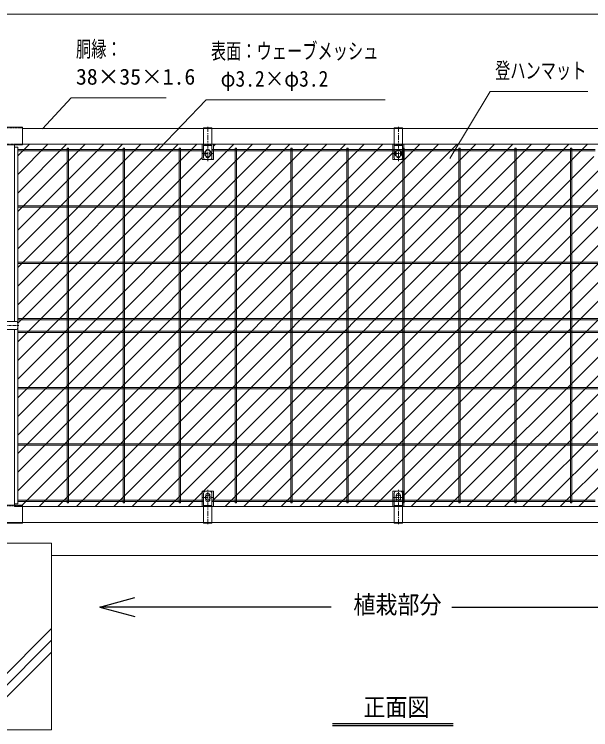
# Model space of a CAD drawing. Units: millimetres, scale not verified. Extents: x -3339 to 3343, y -2363 to 2362.
# Drawn here: x -2076 to -685, y -569 to 1157 of the extents above; entities that cross this region are included whole.
import ezdxf
from ezdxf.enums import TextEntityAlignment as Align

# ---------------------------------------------------------------- set-up
doc = ezdxf.new("R2010")
doc.units = ezdxf.units.MM
doc.header["$LTSCALE"] = 10
for name, pattern in [('USER1', [2, 1.25, -0.25, 0.25, -0.25]), ('USER2', [0.375, 0.25, -0.125]), ('USER3', [1.125, 0.75, -0.125, 0.125, -0.125])]:
    doc.linetypes.add(name, pattern=pattern)
for name, color, linetype, lineweight in [('0-0_寸法', 7, 'Continuous', 13), ('0-1_基礎', 7, 'Continuous', 13), ('0-4_胴縁', 7, 'Continuous', 13), ('0-5_継手', 7, 'Continuous', 13), ('0-8_押え板', 6, 'Continuous', 13), ('0-9_EXTCNT-LMEC0', 4, 'Continuous', 25), ('0-A_バンド', 4, 'Continuous', 13), ('0-B_WM', 30, 'Continuous', 13), ('0-C_BN', 4, 'Continuous', 25), ('0-D_マット', 92, 'Continuous', 9)]:
    doc.layers.add(name, color=color, linetype=linetype, lineweight=lineweight)
doc.styles.add('ＭＳ ゴシック', font='')
doc.styles.get('ＭＳ ゴシック').set_extended_font_data('MS Gothic')

msp = doc.modelspace()

# ---------------------------------------------------------------- linework, layer by layer
at = {"layer": '0-0_寸法'}
msp.add_line((-2121.45, 1156.67), (-151.45, 1156.67), dxfattribs=at)
for points in [[(-691.8, 970.09), (-926.97, 970.09), (-1024.59, 809.11)], [(-1709.29, 955.32), (-1938.56, 955.32), (-2008.12, 880.38)], [(-1180.9, 950.47), (-1612.93, 950.47), (-1726.71, 831.76)]]:
    msp.add_lwpolyline(points, dxfattribs=at)
at = {"layer": '0-1_基礎'}
for p, q in [((-2046.45, -118.91), (-2111.05, -118.91)), ((-1986.45, -118.91), (-2111.05, -118.91)), ((-1986.45, -118.91), (-2111.05, -118.91)), ((-286.45, -148.91), (-1986.45, -148.91)), ((-2230.31, -568.91), (-1986.45, -325.05)), ((-2202.03, -568.91), (-1986.45, -353.33)), ((-2173.74, -568.91), (-1986.45, -381.62)), ((-2046.45, -568.91), (-2226.45, -568.91))]:
    msp.add_line(p, q, dxfattribs=at)
msp.add_lwpolyline([(-1986.45, -118.91), (-1986.45, -568.91), (-2286.45, -568.91)], dxfattribs=at)
msp.add_lwpolyline([(-1986.45, -118.91), (-1986.45, -568.91), (-2286.45, -568.91)], dxfattribs=at)
at = {"layer": '0-4_胴縁'}
for p, q in [((-2056.45, 881.09), (-218.95, 881.09)), ((-2056.45, 843.09), (-218.95, 843.09)), ((-2136.45, -68.91), (-136.45, -68.91))]:
    msp.add_line(p, q, dxfattribs=at)
at = {"layer": '0-5_継手', "linetype": 'USER2'}
for p, q in [((-2112.55, 882.89), (-2056.45, 882.89)), ((-2117.63, 843.09), (-2056.45, 843.09)), ((-2119.48, -29.11), (-2056.45, -29.11)), ((-2119.48, -68.91), (-2056.45, -68.91))]:
    msp.add_line(p, q, dxfattribs=at)
at = {"layer": '0-5_継手'}
for p, q in [((-2112.02, 884.49), (-2056.45, 884.49)), ((-2056.45, 884.49), (-2056.45, 841.49)), ((-2112.28, 841.49), (-2056.45, 841.49)), ((-2117.88, -27.51), (-2056.45, -27.51)), ((-2056.45, -27.51), (-2056.45, -70.51)), ((-2117.88, -70.51), (-2056.45, -70.51))]:
    msp.add_line(p, q, dxfattribs=at)
at = {"layer": '0-8_押え板'}
for p, q in [((-2075.35, 843.09), (-2075.35, 416.09)), ((-2075.35, 836.09), (-2067.35, 836.09)), ((-2067.35, 836.09), (-2067.35, -23.91)), ((-2075.35, 396.09), (-2075.35, -27.51)), ((-2075.35, -23.91), (-2067.35, -23.91))]:
    msp.add_line(p, q, dxfattribs=at)
at = {"layer": '0-9_EXTCNT-LMEC0'}
for p, q in [((-1869.7, -273.1), (-1785.25, -250.08)), ((-1869.7, -273.1), (-1785.25, -296.12)), ((-1308.25, -553.61), (-1016.36, -553.61)), ((-1308.25, -558.86), (-1016.36, -558.86))]:
    msp.add_line(p, q, dxfattribs=at)
for points in [[(-1311.19, -273.1), (-1869.7, -273.1), (-1785.25, -250.08)], [(-1019.45, -273.1), (-377.71, -273.1), (-462.16, -250.08)]]:
    msp.add_lwpolyline(points, dxfattribs=at)
at = {"layer": '0-A_バンド'}
for p, q in [((-1618.95, 882.69), (-1598.95, 882.69)), ((-1618.95, 882.69), (-1618.95, 811.09)), ((-1598.95, 882.69), (-1598.95, 811.09)), ((-1158.95, 882.69), (-1138.95, 882.69)), ((-1158.95, 882.69), (-1158.95, 811.09)), ((-1138.95, 882.69), (-1138.95, 811.09)), ((-1618.95, 840.49), (-1598.95, 840.49)), ((-1158.95, 840.49), (-1138.95, 840.49)), ((-1613.95, 826.09), (-1613.95, 816.09)), ((-1603.95, 826.09), (-1603.95, 816.09)), ((-1153.95, 826.09), (-1153.95, 816.09)), ((-1143.95, 826.09), (-1143.95, 816.09)), ((-1613.95, 806.09), (-1603.95, 806.09)), ((-1153.95, 806.09), (-1143.95, 806.09)), ((-2200.45, 416.09), (-2072.45, 416.09)), ((-2067.45, 411.09), (-2067.45, 401.09)), ((-2200.45, 396.09), (-2072.45, 396.09)), ((-1618.95, -70.51), (-1618.95, 1.09)), ((-1613.95, 6.09), (-1603.95, 6.09)), ((-1598.95, -70.51), (-1598.95, 1.09)), ((-1158.95, -70.51), (-1158.95, 1.09)), ((-1153.95, 6.09), (-1143.95, 6.09)), ((-1613.95, -13.91), (-1613.95, -3.91)), ((-1603.95, -13.91), (-1603.95, -3.91)), ((-1153.95, -13.91), (-1153.95, -3.91)), ((-1143.95, -13.91), (-1143.95, -3.91)), ((-1618.95, -28.31), (-1598.95, -28.31)), ((-1158.95, -28.31), (-1138.95, -28.31)), ((-1618.95, -70.51), (-1598.95, -70.51))]:
    msp.add_line(p, q, dxfattribs=at)
at = {"layer": '0-A_バンド', "linetype": 'USER2'}
for p, q in [((-1618.95, 881.09), (-1598.95, 881.09)), ((-1158.95, 881.09), (-1138.95, 881.09)), ((-1618.95, 842.09), (-1598.95, 842.09)), ((-1158.95, 842.09), (-1138.95, 842.09)), ((-1618.95, -29.91), (-1598.95, -29.91)), ((-1158.95, -29.91), (-1138.95, -29.91)), ((-1618.95, -68.91), (-1598.95, -68.91)), ((-1158.95, -68.91), (-1138.95, -68.91))]:
    msp.add_line(p, q, dxfattribs=at)
at = {"layer": '0-A_バンド', "linetype": 'USER1'}
for p, q in [((-1608.95, 885.3), (-1608.95, 802.82)), ((-1148.95, 885.3), (-1148.95, 802.82)), ((-1620.96, 821.09), (-1596.94, 821.09)), ((-1160.96, 821.09), (-1136.94, 821.09)), ((-1608.95, -73.12), (-1608.95, 9.35)), ((-1148.95, -73.12), (-1148.95, 9.35)), ((-1620.96, -8.91), (-1596.94, -8.91)), ((-1160.96, -8.91), (-1136.94, -8.91))]:
    msp.add_line(p, q, dxfattribs=at)
at = {"layer": '0-A_バンド', "linetype": 'USER3'}
msp.add_line((-2213.93, 406.09), (-2064.72, 406.09), dxfattribs=at)
at = {"layer": '0-A_バンド'}
msp.add_lwpolyline([(-1158.95, -70.51), (-1138.95, -70.51), (-1138.95, 1.09)], dxfattribs=at)
for centre, start, end in [((-1608.95, 826.09), 0, 180), ((-1148.95, 826.09), 0, 180), ((-1613.95, 811.09), 180, 270), ((-1608.95, 816.09), 180, 0), ((-1603.95, 811.09), 270, 0), ((-1153.95, 811.09), 180, 270), ((-1148.95, 816.09), 180, 0), ((-1143.95, 811.09), 270, 0), ((-2072.45, 411.09), 0, 90), ((-2072.45, 401.09), 270, 0), ((-1613.95, 1.09), 90, 180), ((-1608.95, -3.91), 0, 180), ((-1603.95, 1.09), 0, 90), ((-1153.95, 1.09), 90, 180), ((-1148.95, -3.91), 0, 180), ((-1143.95, 1.09), 0, 90), ((-1608.95, -13.91), 180, 0), ((-1148.95, -13.91), 180, 0)]:
    msp.add_arc(centre, 5, start, end, dxfattribs=at)
at = {"layer": '0-B_WM'}
for p, q in [((-1618.95, 830.69), (-2067.35, 830.69)), ((-1948.05, -21.91), (-1948.05, 834.09)), ((-1948.05, 834.09), (-1944.85, 834.09)), ((-1944.85, -21.91), (-1944.85, 834.09)), ((-1813.05, -21.91), (-1813.05, 834.09)), ((-1813.05, 834.09), (-1809.85, 834.09)), ((-1809.85, -21.91), (-1809.85, 834.09)), ((-1678.05, -21.91), (-1678.05, 834.09)), ((-1678.05, 834.09), (-1674.85, 834.09)), ((-1674.85, -21.91), (-1674.85, 834.09)), ((-1138.44, 830.69), (-1598.95, 830.69)), ((-1543.05, -21.91), (-1543.05, 834.09)), ((-1543.05, 834.09), (-1539.85, 834.09)), ((-1539.85, -21.91), (-1539.85, 834.09)), ((-1408.05, -21.91), (-1408.05, 834.09)), ((-1408.05, 834.09), (-1404.85, 834.09)), ((-1404.85, -21.91), (-1404.85, 834.09)), ((-1273.05, -21.91), (-1273.05, 834.09)), ((-1273.05, 834.09), (-1269.85, 834.09)), ((-1269.85, -21.91), (-1269.85, 834.09)), ((-673.95, 830.69), (-1140.7, 830.69)), ((-1138.05, -21.91), (-1138.05, 834.09)), ((-1138.05, 834.09), (-1134.85, 834.09)), ((-1134.85, -21.91), (-1134.85, 834.09)), ((-1003.05, -21.91), (-1003.05, 834.09)), ((-1003.05, 834.09), (-999.85, 834.09)), ((-999.85, -21.91), (-999.85, 834.09)), ((-868.05, -21.91), (-868.05, 834.09)), ((-868.05, 834.09), (-864.85, 834.09)), ((-864.85, -21.91), (-864.85, 834.09)), ((-733.05, -21.91), (-733.05, 834.09)), ((-733.05, 834.09), (-729.85, 834.09)), ((-729.85, -21.91), (-729.85, 834.09)), ((-1618.95, 827.49), (-2067.35, 827.49)), ((-1138.44, 827.49), (-1598.95, 827.49)), ((-673.95, 827.49), (-1140.7, 827.49)), ((-205.55, 694.69), (-2067.35, 694.69)), ((-205.55, 691.49), (-2067.35, 691.49)), ((-205.55, 558.69), (-2067.35, 558.69)), ((-205.55, 555.49), (-2067.35, 555.49)), ((-205.55, 422.69), (-2067.35, 422.69)), ((-205.55, 419.49), (-2067.35, 419.49)), ((-205.55, 392.69), (-2067.35, 392.69)), ((-205.55, 389.49), (-2067.35, 389.49)), ((-205.55, 256.69), (-2067.35, 256.69)), ((-205.55, 253.49), (-2067.35, 253.49)), ((-205.55, 120.69), (-2067.35, 120.69)), ((-205.55, 117.49), (-2067.35, 117.49)), ((-1618.95, -15.31), (-2067.35, -15.31)), ((-1621.45, -15.31), (-2067.35, -15.31)), ((-1158.95, -15.31), (-1598.95, -15.31)), ((-1138.05, -15.31), (-1598.95, -15.31)), ((-675.7, -15.31), (-1138.95, -15.31)), ((-673.95, -15.31), (-1138.45, -15.31)), ((-1618.95, -18.51), (-2067.35, -18.51)), ((-1618.95, -18.51), (-2067.35, -18.51)), ((-1618.95, -18.51), (-2067.35, -18.51)), ((-1944.85, -21.91), (-1948.05, -21.91)), ((-1809.85, -21.91), (-1813.05, -21.91)), ((-1674.85, -21.91), (-1678.05, -21.91)), ((-1138.05, -18.51), (-1598.95, -18.51)), ((-1160.7, -18.51), (-1598.95, -18.51)), ((-1160.7, -18.51), (-1598.95, -18.51)), ((-1539.85, -21.91), (-1543.05, -21.91)), ((-1404.85, -21.91), (-1408.05, -21.91)), ((-1269.85, -21.91), (-1273.05, -21.91)), ((-673.95, -18.51), (-1138.95, -18.51)), ((-673.95, -18.51), (-1138.45, -18.51)), ((-673.95, -18.51), (-1138.45, -18.51)), ((-1134.85, -21.91), (-1138.05, -21.91)), ((-999.85, -21.91), (-1003.05, -21.91)), ((-864.85, -21.91), (-868.05, -21.91)), ((-729.85, -21.91), (-733.05, -21.91))]:
    msp.add_line(p, q, dxfattribs=at)
at = {"layer": '0-C_BN', "lineweight": 13}
for centre, radius in [((-1608.95, 821.09), 8), ((-1608.95, 821.09), 8), ((-1148.95, 821.09), 8), ((-1148.95, 821.09), 8), ((-1608.95, -8.91), 6), ((-1608.95, -8.91), 6), ((-1148.95, -8.91), 6), ((-1148.95, -8.91), 6)]:
    msp.add_circle(centre, radius, dxfattribs=at)
at = {"layer": '0-D_マット'}
for p, q in [((-2067.35, 815.38), (-2039.65, 843.09)), ((-2067.35, 770.48), (-1994.75, 843.09)), ((-2067.35, 725.58), (-1949.84, 843.09)), ((-2067.35, 680.68), (-1904.94, 843.09)), ((-2067.35, 635.78), (-1860.04, 843.09)), ((-2067.35, 590.88), (-1815.14, 843.09)), ((-2067.35, 545.98), (-1770.24, 843.09)), ((-2067.35, 501.08), (-1725.34, 843.09)), ((-2067.35, 456.17), (-1680.44, 843.09)), ((-2067.35, 411.27), (-1635.54, 843.09)), ((-2067.35, 321.47), (-1545.73, 843.09)), ((-2067.35, 276.57), (-1500.83, 843.09)), ((-2067.35, 231.67), (-1455.93, 843.09)), ((-2067.35, 186.77), (-1411.03, 843.09)), ((-2067.35, 141.87), (-1366.13, 843.09)), ((-2067.35, 96.96), (-1321.23, 843.09)), ((-2067.35, 52.06), (-1276.33, 843.09)), ((-2067.35, 7.16), (-1231.42, 843.09)), ((-2060.52, -30.91), (-1186.52, 843.09)), ((-1970.72, -30.91), (-1096.72, 843.09)), ((-1925.82, -30.91), (-1051.82, 843.09)), ((-1880.92, -30.91), (-1006.92, 843.09)), ((-1836.02, -30.91), (-962.02, 843.09)), ((-1791.11, -30.91), (-917.11, 843.09)), ((-1746.21, -30.91), (-872.21, 843.09)), ((-1701.31, -30.91), (-827.31, 843.09)), ((-1656.41, -30.91), (-782.41, 843.09)), ((-1595.45, 838.27), (-1590.63, 843.09)), ((-1595.45, -14.85), (-737.51, 843.09)), ((-1595.45, 843.09), (-1595.45, 806.09)), ((-1566.61, -30.91), (-692.61, 843.09)), ((-1476.81, -30.91), (-602.81, 843.09)), ((-1431.9, -30.91), (-557.9, 843.09)), ((-1387, -30.91), (-513, 843.09)), ((-1342.1, -30.91), (-468.1, 843.09)), ((-1297.2, -30.91), (-423.2, 843.09)), ((-1252.3, -30.91), (-378.3, 843.09)), ((-1207.4, -30.91), (-333.4, 843.09)), ((-1135.45, -3.86), (-288.5, 843.09)), ((-1135.45, 843.09), (-1135.45, 806.09)), ((-1117.6, -30.91), (-243.6, 843.09)), ((-1072.69, -30.91), (-198.69, 843.09)), ((-2067.35, 366.37), (-1622.45, 811.27)), ((-2015.62, -30.91), (-1162.45, 822.26)), ((-1521.71, -30.91), (-677.45, 813.35)), ((-1595.45, 806.09), (-1622.45, 806.09)), ((-1135.45, 806.09), (-1162.45, 806.09)), ((-1027.79, -30.91), (-205.55, 791.34)), ((-982.89, -30.91), (-205.55, 746.43)), ((-937.99, -30.91), (-205.55, 701.53)), ((-893.09, -30.91), (-205.55, 656.63)), ((-848.19, -30.91), (-205.55, 611.73)), ((-803.29, -30.91), (-205.55, 566.83)), ((-758.39, -30.91), (-205.55, 521.93)), ((-713.48, -30.91), (-205.55, 477.03)), ((-1595.45, 6.09), (-1622.45, 6.09)), ((-1595.45, -30.91), (-1595.45, 6.09)), ((-1135.45, 6.09), (-1162.45, 6.09)), ((-1135.45, -30.91), (-1135.45, 6.09)), ((-1162.5, -30.91), (-1162.45, -30.86))]:
    msp.add_line(p, q, dxfattribs=at)
for points in [[(-2075.35, 843.09), (-197.55, 843.09), (-197.55, 836.09), (-205.55, 836.09), (-205.55, -23.91), (-197.55, -23.91), (-197.45, -30.91), (-2075.45, -30.91), (-2075.45, -23.91)], [(-2075.35, -23.91), (-2067.35, -23.91), (-2067.35, 836.09), (-2075.35, 836.09), (-2075.35, 843.09)], [(-1595.45, 843.09), (-1622.45, 843.09), (-1622.45, 806.09)], [(-1135.45, 843.09), (-1162.45, 843.09), (-1162.45, 806.09)], [(-1595.45, -30.91), (-1622.45, -30.91), (-1622.45, 6.09)], [(-1135.45, -30.91), (-1162.45, -30.91), (-1162.45, 6.09)]]:
    msp.add_lwpolyline(points, dxfattribs=at)

# ---------------------------------------------------------------- texts
at = {"layer": '0-0_寸法', "style": 'ＭＳ ゴシック'}
for s, height, width, p in [('胴縁：', 38.49, 0.7, (-1927.06, 1042.09)), ('表面：ウェーブメッシュ', 38.49, 0.7, (-1601.43, 1037.23)), ('登ハンマット', 38.49, 0.7, (-915.47, 990.19)), (' φ3.2×φ3.2', 38.48, 0.9, (-1601.43, 970.56))]:
    msp.add_text(s, height=height, dxfattribs=dict(at, width=width)).set_placement(p, align=Align.BOTTOM_LEFT)
msp.add_text('38×35×1.6', height=38.48, dxfattribs=at).set_placement((-1927.06, 975.42), align=Align.BOTTOM_LEFT)
at = {"layer": '0-9_EXTCNT-LMEC0', "style": 'ＭＳ ゴシック', "width": 0.9}
for s, p in [('植栽部分', (-1257.51, -301.85)), ('正面図', (-1233.33, -549.18))]:
    msp.add_text(s, height=43.33, dxfattribs=at).set_placement(p, align=Align.BOTTOM_LEFT)

doc.saveas('drawing.dxf')
